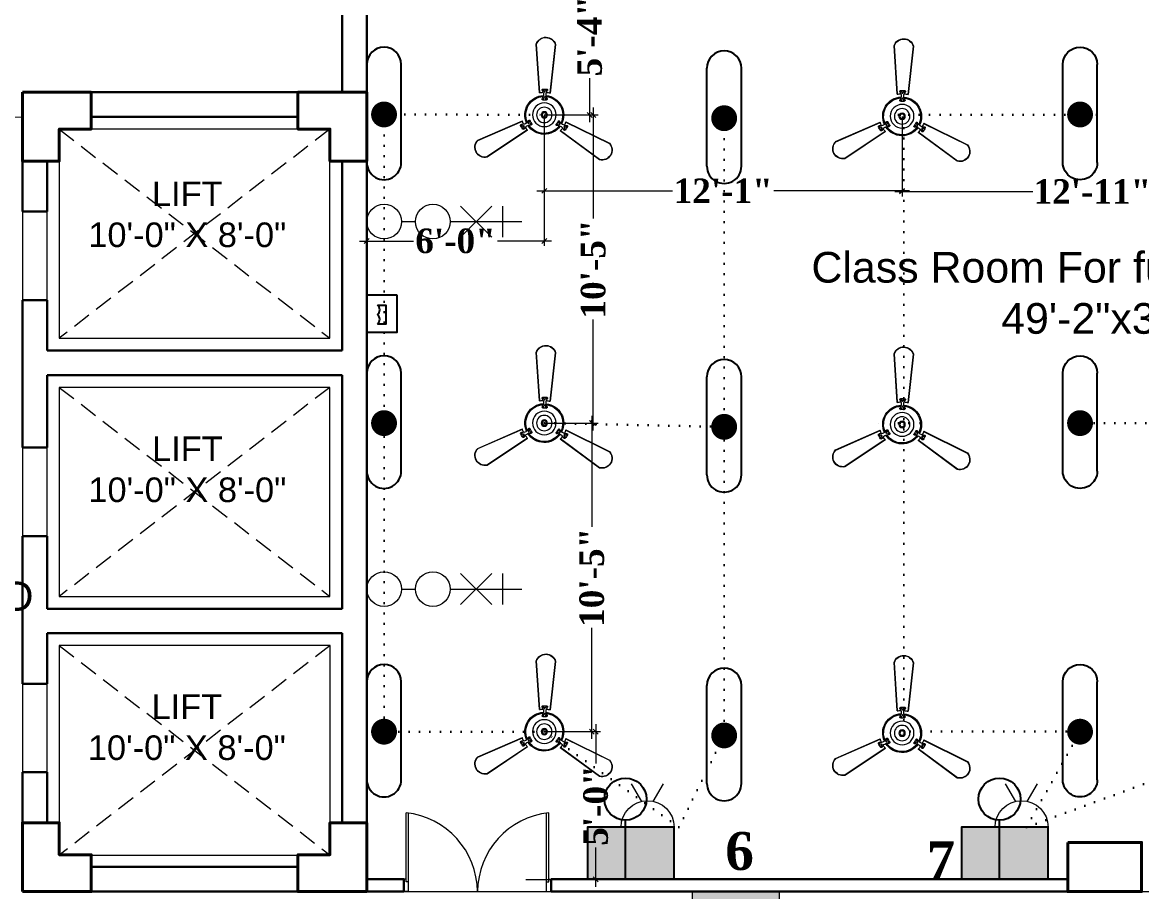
# Model space of a CAD drawing. Header units: inches. Extents: x -12 to 20935469, y -1604 to 24729220.
# Drawn here: x 20825139.4 to 20825594.4, y 24650111.5 to 24650465 of the extents above; entities that cross this region are included whole.
import ezdxf
from ezdxf import colors
from ezdxf.entities.mleader import LeaderData, LeaderLine
from ezdxf.math import Vec2, Vec3

# ---------------------------------------------------------------- set-up
doc = ezdxf.new("R2010")
doc.units = ezdxf.units.IN
doc.header["$LTSCALE"] = 0.03
doc.header["$MEASUREMENT"] = 0
doc.header["$PDMODE"] = 32
doc.header["$PDSIZE"] = 15
doc.linetypes.add('DASHED2', pattern=[0.375, 0.25, -0.125])
doc.linetypes.add('DOT', pattern=[0.25, 0, -0.25])
for name, color, linetype, lineweight in [('0-elect.fixture-3 fan', 200, 'Continuous', 20), ('2', 7, 'Continuous', 9), ('column', 1, 'Continuous', 40), ('Dimiention', 75, 'Continuous', 18), ('Door', 7, 'Continuous', 18), ('Dot', 253, 'Continuous', 0), ('E-CF', 4, 'Continuous', 30), ('Gas', 21, 'Continuous', 5), ('Hatch', 253, 'Continuous', 15), ('line', 7, 'Continuous', 9), ('Main Wall', 7, 'Continuous', 30)]:
    doc.layers.add(name, color=color, linetype=linetype, lineweight=lineweight)
for name, color, linetype in [('BL TEXT', 7, 'Continuous'), ('DIM TEXT 2025', 7, 'Continuous'), ('ELECTRICAL FITTINGS', 130, 'Continuous'), ('FUR', 251, 'Continuous'), ('H', 154, 'Continuous'), ('heat detactor', 8, 'Continuous'), ('SB TEXT', 215, 'DOT'), ('TEXT', 7, 'Continuous'), ('w', 188, 'DOT')]:
    doc.layers.add(name, color=color, linetype=linetype)
doc.styles.add('2', font='swisscl.ttf')
doc.styles.add('RomanS', font='arial.ttf', dxfattribs={"height": 12})
doc.styles.get("Standard").update_dxf_attribs({"font": 'timesbd.ttf'})
doc.dimstyles.new('Standard 8', dxfattribs={"dimtxt": 7, "dimasz": 2, "dimexe": 2, "dimexo": 2, "dimgap": 2, "dimtad": 0, "dimdec": 0, "dimzin": 3, "dimdsep": 46, "dimlunit": 4, "dimtxsty": 'Standard', "dimblk": 'OBLIQUE', "dimcen": 3, "dimdle": 3, "dimclrd": 256, "dimclre": 256, "dimclrt": 256, "dimadec": 0, "dimazin": 0, "dimtfac": 1, "dimtdec": 0, "dimtix": 1, "dimtofl": 0, "dimtmove": 0, "dimatfit": 0, "dimldrblk": 'OBLIQUE', "dimfxl": 1, "dimtolj": 1, "dimtzin": 0, "dimlwd": -1, "dimlwe": -1, "dimarcsym": 0})

# ---------------------------------------------------------------- blocks, each defined once
blk = doc.blocks.new('A$C36295410')
at = {"layer": 'Door'}
for p, q in [((1, 4), (1, 32)), ((2, 0), (2, 31.98)), ((58, 0), (58, 31.98)), ((59, 4), (59, 32)), ((1, 5), (0, 5)), ((59, 5), (60, 5)), ((2, 4), (1, 4)), ((58, 4), (59, 4)), ((2, 0), (0, 0)), ((58, 0), (60, 0))]:
    blk.add_line(p, q, dxfattribs=at)
for centre, start, end in [((-2.53, -0.34), 0.5906, 83.7783), ((62.53, -0.34), 96.2217, 179.4094)]:
    blk.add_arc(centre, 32.53, start, end, dxfattribs=at)
blk = doc.blocks.new('_Oblique')
at = {"color": 0, "linetype": 'ByBlock', "lineweight": -2}
blk.add_line((-0.5, -0.5), (0.5, 0.5), dxfattribs=at)
blk = doc.blocks.new('*D157')
at = {"layer": 'Defpoints', "color": 0, "transparency": 16777216}
for p in [(20825497, 24650426.78), (20825651.71, 24650426.78), (20825497, 24650396.22)]:
    blk.add_point(p, dxfattribs=at)
at = {"layer": 'DIM TEXT 2025', "lineweight": 0, "transparency": 16777216}
for p, q in [((20825497, 24650426.78), (20825497, 24650394.22)), ((20825651.71, 24650426.78), (20825651.71, 24650394.22)), ((20825494, 24650396.22), (20825550.08, 24650396.22)), ((20825654.71, 24650396.22), (20825598.63, 24650396.22))]:
    blk.add_line(p, q, dxfattribs=at)
at = {"layer": 'DIM TEXT 2025', "lineweight": 0, "transparency": 16777216, "xscale": 2, "yscale": 2, "zscale": 2, "rotation": 180}
blk.add_blockref('_Oblique', (20825497, 24650396.22), dxfattribs=at)
at = {"layer": 'DIM TEXT 2025', "lineweight": 0, "transparency": 16777216, "xscale": 2, "yscale": 2, "zscale": 2}
blk.add_blockref('_Oblique', (20825651.71, 24650396.22), dxfattribs=at)
at = {"layer": 'DIM TEXT 2025', "lineweight": 0, "transparency": 16777216, "insert": (20825574.36, 24650396.22), "char_height": 10, "attachment_point": 5}
blk.add_mtext('\\A1;12\'-11"', dxfattribs=at)
blk = doc.blocks.new('*D158')
at = {"layer": 'Defpoints', "color": 0, "transparency": 16777216}
for p in [(20825351.53, 24650427.37), (20825497, 24650426.78), (20825351.53, 24650396.5)]:
    blk.add_point(p, dxfattribs=at)
at = {"layer": 'DIM TEXT 2025', "lineweight": 0, "transparency": 16777216}
for p, q in [((20825351.53, 24650427.37), (20825351.53, 24650394.5)), ((20825497, 24650426.78), (20825497, 24650394.5)), ((20825348.53, 24650396.5), (20825403.69, 24650396.5)), ((20825500, 24650396.5), (20825444.84, 24650396.5))]:
    blk.add_line(p, q, dxfattribs=at)
at = {"layer": 'DIM TEXT 2025', "lineweight": 0, "transparency": 16777216, "xscale": 2, "yscale": 2, "zscale": 2, "rotation": 180}
blk.add_blockref('_Oblique', (20825351.53, 24650396.5), dxfattribs=at)
at = {"layer": 'DIM TEXT 2025', "lineweight": 0, "transparency": 16777216, "xscale": 2, "yscale": 2, "zscale": 2}
blk.add_blockref('_Oblique', (20825497, 24650396.5), dxfattribs=at)
at = {"layer": 'DIM TEXT 2025', "lineweight": 0, "transparency": 16777216, "insert": (20825424.27, 24650396.5), "char_height": 10, "attachment_point": 5}
blk.add_mtext('\\A1;12\'-1"', dxfattribs=at)
blk = doc.blocks.new('*D159')
at = {"layer": 'Defpoints', "color": 0, "transparency": 16777216}
for p in [(20825279.37, 24650439.61), (20825351.53, 24650427.37), (20825279.37, 24650376.09)]:
    blk.add_point(p, dxfattribs=at)
at = {"layer": 'DIM TEXT 2025', "lineweight": 0, "transparency": 16777216}
for p, q in [((20825279.37, 24650439.61), (20825279.37, 24650374.09)), ((20825351.53, 24650427.37), (20825351.53, 24650374.09)), ((20825276.37, 24650376.09), (20825298.36, 24650376.09)), ((20825354.53, 24650376.09), (20825332.54, 24650376.09))]:
    blk.add_line(p, q, dxfattribs=at)
at = {"layer": 'DIM TEXT 2025', "lineweight": 0, "transparency": 16777216, "xscale": 2, "yscale": 2, "zscale": 2, "rotation": 180}
blk.add_blockref('_Oblique', (20825279.37, 24650376.09), dxfattribs=at)
at = {"layer": 'DIM TEXT 2025', "lineweight": 0, "transparency": 16777216, "xscale": 2, "yscale": 2, "zscale": 2}
blk.add_blockref('_Oblique', (20825351.53, 24650376.09), dxfattribs=at)
at = {"layer": 'DIM TEXT 2025', "lineweight": 0, "transparency": 16777216, "insert": (20825315.45, 24650376.09), "char_height": 10, "attachment_point": 5}
blk.add_mtext('\\A1;6\'-0"', dxfattribs=at)
blk = doc.blocks.new('*D206')
at = {"layer": 'Defpoints', "color": 0, "transparency": 16777216}
for p in [(20825351.53, 24650427.37), (20825351.53, 24650302.05), (20825371.45, 24650302.05)]:
    blk.add_point(p, dxfattribs=at)
at = {"layer": 'DIM TEXT 2025', "lineweight": 0, "transparency": 16777216}
for p, q in [((20825371.45, 24650430.37), (20825371.45, 24650385.28)), ((20825351.53, 24650427.37), (20825373.45, 24650427.37)), ((20825371.45, 24650299.05), (20825371.45, 24650344.13)), ((20825351.53, 24650302.05), (20825373.45, 24650302.05))]:
    blk.add_line(p, q, dxfattribs=at)
at = {"layer": 'DIM TEXT 2025', "lineweight": 0, "transparency": 16777216, "xscale": 2, "yscale": 2, "zscale": 2}
for p, rotation in [((20825371.45, 24650427.37), 90), ((20825371.45, 24650302.05), 270)]:
    blk.add_blockref('_Oblique', p, dxfattribs=dict(at, rotation=rotation))
at = {"layer": 'DIM TEXT 2025', "lineweight": 0, "transparency": 16777216, "insert": (20825371.45, 24650364.71), "char_height": 10, "attachment_point": 5, "rotation": 90}
blk.add_mtext('\\A1;10\'-5"', dxfattribs=at)
blk = doc.blocks.new('*D207')
at = {"layer": 'Defpoints', "color": 0, "transparency": 16777216}
for p in [(20825351.53, 24650302.05), (20825351.51, 24650176.6), (20825370.87, 24650176.6)]:
    blk.add_point(p, dxfattribs=at)
at = {"layer": 'DIM TEXT 2025', "lineweight": 0, "transparency": 16777216}
for p, q in [((20825351.53, 24650302.05), (20825372.87, 24650302.05)), ((20825370.87, 24650305.05), (20825370.87, 24650259.9)), ((20825370.87, 24650173.6), (20825370.87, 24650218.75)), ((20825351.51, 24650176.6), (20825372.87, 24650176.6))]:
    blk.add_line(p, q, dxfattribs=at)
at = {"layer": 'DIM TEXT 2025', "lineweight": 0, "transparency": 16777216, "xscale": 2, "yscale": 2, "zscale": 2}
for p, rotation in [((20825370.87, 24650302.05), 90), ((20825370.87, 24650176.6), 270)]:
    blk.add_blockref('_Oblique', p, dxfattribs=dict(at, rotation=rotation))
at = {"layer": 'DIM TEXT 2025', "lineweight": 0, "transparency": 16777216, "insert": (20825370.87, 24650239.33), "char_height": 10, "attachment_point": 5, "rotation": 90}
blk.add_mtext('\\A1;10\'-5"', dxfattribs=at)
blk = doc.blocks.new('*D208')
at = {"layer": 'Defpoints', "color": 0, "transparency": 16777216}
for p in [(20825351.53, 24650176.57), (20825344.02, 24650116.49), (20825372.44, 24650116.49)]:
    blk.add_point(p, dxfattribs=at)
at = {"layer": 'DIM TEXT 2025', "lineweight": 0, "transparency": 16777216}
for p, q in [((20825372.44, 24650179.57), (20825372.44, 24650163.65)), ((20825351.53, 24650176.57), (20825374.44, 24650176.57)), ((20825372.44, 24650113.49), (20825372.44, 24650129.41)), ((20825344.02, 24650116.49), (20825374.44, 24650116.49))]:
    blk.add_line(p, q, dxfattribs=at)
at = {"layer": 'DIM TEXT 2025', "lineweight": 0, "transparency": 16777216, "xscale": 2, "yscale": 2, "zscale": 2}
for p, rotation in [((20825372.44, 24650176.57), 90), ((20825372.44, 24650116.49), 270)]:
    blk.add_blockref('_Oblique', p, dxfattribs=dict(at, rotation=rotation))
at = {"layer": 'DIM TEXT 2025', "lineweight": 0, "transparency": 16777216, "insert": (20825372.44, 24650146.53), "char_height": 10, "attachment_point": 5, "rotation": 90}
blk.add_mtext('\\A1;5\'-0"', dxfattribs=at)
blk = doc.blocks.new('*D209')
at = {"layer": 'Defpoints', "color": 0, "transparency": 16777216}
for p in [(20825344.02, 24650491.4), (20825370, 24650491.4), (20825351.53, 24650427.37)]:
    blk.add_point(p, dxfattribs=at)
at = {"layer": 'DIM TEXT 2025', "lineweight": 0, "transparency": 16777216}
for p, q in [((20825370, 24650494.4), (20825370, 24650476.5)), ((20825344.02, 24650491.4), (20825372, 24650491.4)), ((20825370, 24650424.37), (20825370, 24650442.27)), ((20825351.53, 24650427.37), (20825372, 24650427.37))]:
    blk.add_line(p, q, dxfattribs=at)
at = {"layer": 'DIM TEXT 2025', "lineweight": 0, "transparency": 16777216, "xscale": 2, "yscale": 2, "zscale": 2}
for p, rotation in [((20825370, 24650491.4), 90), ((20825370, 24650427.37), 270)]:
    blk.add_blockref('_Oblique', p, dxfattribs=dict(at, rotation=rotation))
at = {"layer": 'DIM TEXT 2025', "lineweight": 0, "transparency": 16777216, "insert": (20825370, 24650459.38), "char_height": 10, "attachment_point": 5, "rotation": 90}
blk.add_mtext('\\A1;5\'-4"', dxfattribs=at)
blk = doc.blocks.new('FDDF')
at = {"layer": 'line', "color": 6, "linetype": 'Continuous', "lineweight": 25, "ltscale": 50}
for p, q in [((7351582.6, 3307777.3), (7351582.6, 3307351.8)), ((7351732.3, 3307777.3), (7351732.3, 3307351.8))]:
    blk.add_line(p, q, dxfattribs=at)
at = {"layer": 'line', "color": 6, "linetype": 'Continuous', "lineweight": 40, "ltscale": 50, "const_width": 56.1}
blk.add_lwpolyline([(7351657.4, 3307596.9, 1), (7351657.4, 3307540.8, 1)], format="xyb", close=True, dxfattribs=at)
at = {"layer": 'line', "color": 6, "linetype": 'Continuous', "lineweight": 25, "ltscale": 50}
for centre, start, end in [((7351657.4, 3307777.3), 0, 180), ((7351657.4, 3307351.8), 180, 0)]:
    blk.add_arc(centre, 74.8, start, end, dxfattribs=at)
blk = doc.blocks.new('E-CF')
at = {"layer": '0-elect.fixture-3 fan', "color": 230, "linetype": 'ByBlock', "lineweight": 13, "ltscale": 5}
for p, q in [((-1.45, 6.53), (-2.38, 20.87)), ((-1.35, 6.55), (-2.29, 20.85)), ((3.24, 20.73), (1.65, 6.48)), ((3.34, 20.73), (1.74, 6.45)), ((-19.63, -7.46), (-6.46, -1.71)), ((-19.57, -7.54), (-6.43, -1.8)), ((6.34, -2.1), (19.2, -8.44)), ((6.37, -2.01), (19.25, -8.36)), ((-4.99, -4.44), (-16.92, -12.4)), ((-4.93, -4.51), (-16.88, -12.49)), ((16.28, -13.26), (4.71, -4.73)), ((16.32, -13.17), (4.78, -4.66))]:
    blk.add_line(p, q, dxfattribs=at)
at = {"layer": '0-elect.fixture-3 fan', "color": 232, "linetype": 'ByBlock', "lineweight": 13, "ltscale": 5}
for p, q in [((-0.33, 6.68), (-0.62, 7.28)), ((-0.29, 7.46), (-0.15, 7.2)), ((-0.02, 6.87), (0.23, 7.01)), ((0.48, 7.43), (0.62, 7.18)), ((0.63, 6.66), (0.96, 7.25)), ((-0.35, 5.43), (-0.66, 4.81)), ((-0.35, 4.97), (-0.22, 4.72)), ((0.04, 5.2), (0.29, 5.33)), ((0.42, 4.9), (0.56, 4.65)), ((0.6, 5.41), (0.87, 4.78)), ((-6.08, -2.77), (-6.75, -2.79)), ((-6.68, -3.29), (-6.53, -3.05)), ((-5.94, -3.44), (-6.18, -3.29)), ((-4.99, -2.18), (-4.57, -1.62)), ((-4.52, -2.55), (-4.76, -2.41)), ((-4.53, -3.01), (-3.84, -2.97)), ((-4.46, -2.08), (-4.31, -1.83)), ((-4.13, -2.78), (-3.98, -2.54)), ((4.38, -3.22), (3.69, -3.14)), ((4.03, -2.81), (3.74, -2.8)), ((4.47, -2.17), (4.18, -2.17)), ((4.47, -2.63), (4.47, -2.91)), ((4.87, -2.41), (4.49, -1.83)), ((5.94, -3.05), (6.61, -3.1)), ((-6.31, -3.97), (-6.16, -3.73)), ((-5.62, -3.61), (-6, -4.17)), ((5.44, -3.87), (5.79, -4.45)), ((6.19, -4.13), (5.9, -4.12)), ((5.95, -3.42), (5.94, -3.7)), ((6.6, -3.47), (6.31, -3.46))]:
    blk.add_line(p, q, dxfattribs=at)
at = {"layer": '0-elect.fixture-3 fan', "color": 5, "lineweight": 13}
blk.add_line((0, 0), (0, 0), dxfattribs=at)
at = {"layer": '0-elect.fixture-3 fan', "color": 230, "linetype": 'ByBlock', "lineweight": 13, "ltscale": 5, "extrusion": (0, 0, -1)}
for centre, major_axis, start_param, end_param in [((0.46, 19.91), (-2.12, 2.12), 5.823867, 8.359631), ((0.46, 19.91), (-2.05, 2.05), 5.830329, 8.353169), ((0, 0), (4.72, 4.72), -1.003222, -0.833722), ((0, 0), (4.72, 4.72), -0.690743, -0.521244), ((0, 0), (-4.05, 4.05), 5.068563, 7.021343), ((0, 0), (-3.85, 3.85), 5.085186, 7.003917), ((0, 0), (-4.05, 4.05), 0.879773, 2.832553), ((0, 0), (-3.85, 3.85), 0.896396, 2.815126), ((0, 0), (-4.72, 4.72), 5.068843, 5.238343), ((0, 0), (4.05, 4.05), 1.403372, 3.356151), ((0, 0), (-3.85, 3.85), 2.990791, 4.909522), ((0, 0), (-4.72, 4.72), 2.66197, 2.831469), ((0, 0), (4.72, 4.72), 3.185569, 3.355068), ((0, 0), (4.72, 4.72), 1.403652, 1.573151), ((-17.47, -9.55), (-2.12, 2.12), 3.729471, 6.265236), ((-17.47, -9.55), (-2.05, 2.05), 3.735934, 6.258773), ((17, -10.35), (-2.12, 2.12), 1.635076, 4.170841), ((17, -10.35), (2.05, 2.05), 0.070743, 2.593582)]:
    blk.add_ellipse(centre, major_axis=major_axis, ratio=1, start_param=start_param, end_param=end_param, dxfattribs=at)
at = {"layer": '0-elect.fixture-3 fan', "color": 232, "linetype": 'ByBlock', "lineweight": 13, "ltscale": 5, "extrusion": (0, 0, -1)}
for centre, major_axis, start_param, end_param in [((-0.41, 7.39), (-0.169, 0.169), 5.038692, 7.013305), ((0, 0), (5.4, 5.4), -0.840677, -0.683789), ((-0.22, 7.33), (0.101, 0.101), 3.926991, 10.210176), ((-2.18, 6.1), (-1.37, 1.37), 2.052913, 2.705807), ((0.11, 6.94), (0.101, 0.101), 3.926991, 10.210176), ((0.55, 7.31), (0.101, 0.101), 3.926991, 10.210176), ((2.58, 5.99), (1.46, 1.46), 3.643048, 4.257264), ((0.75, 7.36), (-0.169, 0.169), 0.887007, 2.86162), ((-0.44, 4.71), (0.169, 0.169), 2.26283, 4.381754), ((-0.28, 4.84), (0.101, 0.101), 3.926991, 10.210176), ((0, 0), (3.17, 3.17), -0.878763, -0.645703), ((0.17, 5.27), (0.101, 0.101), 3.926991, 10.210176), ((0.49, 4.78), (0.101, 0.101), 3.926991, 10.210176), ((0.66, 4.68), (0.169, 0.169), 0.376965, 2.49589), ((-6.75, -3.02), (0.169, 0.169), 3.505001, 5.479614), ((0, 0), (-5.4, 5.4), 4.91891, 5.075797), ((-6.6, -3.17), (0.101, 0.101), 3.926991, 10.210176), ((-6.06, -3.36), (0.101, 0.101), 3.926991, 10.210176), ((-6.47, -0.75), (1.46, 1.46), 1.548653, 2.162869), ((-4.19, -4.93), (-1.37, 1.37), 6.241703, 6.894597), ((-4.64, -2.48), (-0.101, 0.101), 5.497787, 11.780972), ((-4.38, -1.76), (-0.169, 0.169), 6.136552, 8.255476), ((-4.38, -1.96), (-0.101, 0.101), 5.497787, 11.780972), ((-4.05, -2.66), (0.101, 0.101), 3.926991, 10.210176), ((0, 0), (-3.17, 3.17), 4.880824, 5.113884), ((-3.86, -2.73), (0.169, 0.169), 0.168435, 2.287359), ((3.72, -2.9), (0.169, 0.169), 2.471361, 4.590285), ((0, 0), (-3.17, 3.17), 2.786429, 3.019489), ((3.89, -2.81), (0.101, 0.101), 3.926991, 10.210176), ((4.29, -1.97), (-0.169, 0.169), 5.928021, 8.046946), ((4.33, -2.17), (0.101, 0.101), 3.926991, 10.210176), ((4.47, -2.77), (0.101, 0.101), 3.926991, 10.210176), ((3.89, -5.22), (-1.46, 1.46), 1.025054, 1.63927), ((6.36, -1.16), (1.37, 1.37), 2.576511, 3.229406), ((6.6, -3.33), (-0.169, 0.169), 0.849902, 2.824515), ((-6.19, -4.04), (0.169, 0.169), 1.373501, 3.348114), ((-6.24, -3.85), (0.101, 0.101), 3.926991, 10.210176), ((6, -4.32), (-0.169, 0.169), 2.981402, 4.956015), ((5.95, -3.56), (-0.101, 0.101), 5.497787, 11.780972), ((6.05, -4.13), (0.101, 0.101), 3.926991, 10.210176), ((0, 0), (-5.4, 5.4), 2.824515, 2.981402), ((6.45, -3.47), (-0.101, 0.101), 5.497787, 11.780972)]:
    blk.add_ellipse(centre, major_axis=major_axis, ratio=1, start_param=start_param, end_param=end_param, dxfattribs=at)
at = {"layer": '0-elect.fixture-3 fan', "linetype": 'ByBlock', "lineweight": 13, "ltscale": 5, "extrusion": (0, 0, -1)}
blk.add_ellipse((0.01, 0.03), major_axis=(-2.47, 2.47), ratio=1, start_param=5.497787, end_param=11.780972, dxfattribs=at)
at = {"layer": '0-elect.fixture-3 fan', "color": 200, "linetype": 'ByBlock', "lineweight": 13, "ltscale": 5, "extrusion": (0, 0, -1)}
blk.add_ellipse((0, 0), major_axis=(-1.61, 1.61), ratio=1, start_param=5.497787, end_param=11.780972, dxfattribs=at)
at = {"layer": '0-elect.fixture-3 fan', "color": 190, "linetype": 'ByBlock', "lineweight": 13, "ltscale": 5, "extrusion": (0, 0, -1)}
for major_axis, start_param, end_param in [((0.666, 0.666), 3.926991, 10.210176), ((-0.461, 0.461), 5.497787, 11.780972)]:
    blk.add_ellipse((0, 0), major_axis=major_axis, ratio=1, start_param=start_param, end_param=end_param, dxfattribs=at)
blk = doc.blocks.new('bulb')
at = {"layer": 'line', "color": 4, "lineweight": 25, "ltscale": 50}
for p, q in [((20823168.7, 24658803.9), (20823168.7, 24658777.61)), ((20823168.7, 24658790.76), (20823209.88, 24658790.76))]:
    blk.add_line(p, q, dxfattribs=at)
blk.add_circle((20823224.56, 24658790.76), 14.68, dxfattribs=at)
blk = doc.blocks.new('fgftrfteter')
at = {"layer": 'Dimiention', "color": 4, "ltscale": 50}
for p, q in [((4580894.6, 2288122.5), (4580807.5, 2288269.4)), ((4580988.8, 2288122.5), (4581075.8, 2288269.4)), ((4580719.7, 2287905.6), (4581163.6, 2287905.6))]:
    blk.add_line(p, q, dxfattribs=at)
blk.add_arc((4580941.7, 2287905.6), 221.9, 0, 180, dxfattribs=at)
blk = doc.blocks.new('2PIN')
at = {"layer": 'H', "true_color": 0x000000, "transparency": 33554567}
h = blk.add_hatch(color=18, dxfattribs=at)
h.dxf.hatch_style = 1
h.paths.add_polyline_path([(20823026.99, 24658981.16), (20822972.29, 24658981.16), (20822972.29, 24658948.3), (20823026.99, 24658948.3)])
blk.add_lwpolyline([(20822972.29, 24658981.16), (20823026.99, 24658981.16), (20823026.99, 24658948.3), (20822972.29, 24658948.3)], close=True)
at = {"layer": '2', "color": 6, "lineweight": 25, "transparency": 33554648, "xscale": 0.07559514081214198, "yscale": 0.07559514081214198, "zscale": 0.07559514081214198}
blk.add_blockref('fgftrfteter', (20476692.14, 24486026.62), dxfattribs=at)
blk = doc.blocks.new('ethernet port')
at = {"layer": 'ELECTRICAL FITTINGS'}
blk.add_lwpolyline([(-5056.1, -4355.3), (-4966.7, -4355.3), (-4966.7, -4426.7), (-5056.1, -4426.7)], close=True, dxfattribs=at)
blk.add_lwpolyline([(-5032, -4401.1), (-5032, -4381.4), (-4986.9, -4381.4), (-4986.9, -4401.1)], dxfattribs=at)
for centre in [(-5020.7, -4410.9), (-4998.2, -4410.9)]:
    blk.add_arc(centre, 15, 41.1385, 138.8615, dxfattribs=at)
blk = doc.blocks.new('JUJUJUKIII')
at = {"layer": 'H', "ltscale": 50, "true_color": 0x999999, "transparency": 33554556}
h = blk.add_hatch(color=253, dxfattribs=at)
h.dxf.hatch_style = 1
h.paths.add_polyline_path([(7363219.9, 3291034.2), (7363425.7, 3291034.2), (7363425.7, 3291376.7), (7363219.9, 3291376.7)])
at = {"layer": 'Dimiention', "color": 4, "ltscale": 50}
blk.add_lwpolyline([(7363219.9, 3291034.2), (7363425.7, 3291034.2), (7363425.7, 3291376.7), (7363219.9, 3291376.7)], close=True, dxfattribs=at)
blk = doc.blocks.new('gy')
at = {"layer": 'Dimiention', "color": 18, "ltscale": 50, "true_color": 0x000000}
for p, q in [((3543686.26, 5183217.13), (3543686.26, 5183211.14)), ((3543688.4, 5183217.13), (3543694.39, 5183211.14)), ((3543694.39, 5183217.13), (3543688.4, 5183211.14)), ((3543696.38, 5183214.14), (3543682.58, 5183214.14)), ((3543705.77, 5183214.14), (3543703.06, 5183214.14))]:
    blk.add_line(p, q, dxfattribs=at)
for centre in [(3543699.72, 5183214.14), (3543709.11, 5183214.14)]:
    blk.add_circle(centre, 3.34, dxfattribs=at)
blk = doc.blocks.new('heat detaCTOR')
for p, q in [((20826806.99, 24664335.71), (20826806.99, 24664325.41)), ((20826808.1, 24664325.48), (20826808.1, 24664335.73)), ((20826804.72, 24664323.99), (20826796.69, 24664330.35)), ((20826805.53, 24664324.77), (20826797.4, 24664331.19)), ((20826809.56, 24664325.06), (20826816.75, 24664332.51)), ((20826810.46, 24664324.4), (20826817.58, 24664331.78)), ((20826803.91, 24664321.62), (20826793.66, 24664321.62)), ((20826804.07, 24664322.73), (20826793.7, 24664322.73)), ((20826819.48, 24664313.72), (20826811.36, 24664320.16)), ((20826821.85, 24664322.73), (20826811.48, 24664322.73)), ((20826821.9, 24664321.62), (20826811.65, 24664321.62)), ((20826804.41, 24664319.72), (20826797.2, 24664312.27)), ((20826805.09, 24664318.84), (20826797.97, 24664311.46)), ((20826806.99, 24664317.83), (20826806.99, 24664307.52)), ((20826808.1, 24664307.5), (20826808.1, 24664317.77)), ((20826818.83, 24664312.83), (20826810.79, 24664319.19))]:
    blk.add_line(p, q)
at = {"layer": 'heat detactor'}
for radius in [16.02, 0.961]:
    blk.add_circle((20826807.78, 24664321.62), radius, dxfattribs=at)
at = {"layer": 'heat detactor', "ltscale": 50}
for radius, start, end in [(14.12, 93.1805, 137.2895), (14.12, 50.5228, 88.685), (14.12, 141.7875, 175.4795), (9.26, 95.4082, 134.2403), (9.26, 53.6686, 87.7533), (14.12, 4.5205, 46.0244), (9.26, 141.9072, 172.3309), (6.08, 142.0004, 169.5114), (6.08, 97.3867, 131.5175), (3.87, 101.6639, 125.5893), (6.08, 56.4828, 86.9346), (3.87, 62.6166, 85.1763), (6.08, 10.4886, 45.9945), (9.26, 7.6691, 45.9996), (14.12, 179.9779, 221.5042), (9.26, 180, 218.3584), (6.08, 180, 215.5442), (3.87, 180, 209.4431), (3.87, 142.2004, 163.3657), (1.65, 78.6551, 101.3184), (1.65, 42.0404, 45.9436), (3.87, 16.6343, 45.9836), (3.87, 337.7128, 0), (6.08, 331.7846, 0), (9.26, 329.0619, 0), (14.12, 326.0126, 0.0221), (6.08, 226.0325, 262.6133), (3.87, 226.0434, 258.3361), (3.87, 274.8237, 321.1017), (6.08, 273.0654, 321.3017), (9.26, 272.2467, 321.395), (14.12, 226.0026, 266.8195), (9.26, 226.0274, 264.5918), (14.12, 271.315, 321.5146)]:
    blk.add_arc((20826807.78, 24664321.62), radius, start, end, dxfattribs=at)
at = {"layer": 'heat detactor'}
for start, end in [(94.5899, 135.3638), (52.5077, 88.0926), (6.5061, 46.0017), (141.8685, 173.4939), (180, 219.5193), (327.9383, 0), (226.0253, 265.4101), (271.9074, 321.4336)]:
    blk.add_arc((20826807.78, 24664321.62), 10.91, start, end, dxfattribs=at)
at = {"insert": (20826827.55, 24664322.73), "char_height": 12, "attachment_point": 1, "style": 'RomanS'}
blk.add_mtext_dynamic_manual_height_columns('HD', width=23.193, gutter_width=60, heights=[0], dxfattribs=at)

msp = doc.modelspace()

# ---------------------------------------------------------------- linework, layer by layer
at = {"layer": 'column', "lineweight": 40, "ltscale": 20}
for points in [[(20825139.37, 24650436.58), (20825167.37, 24650436.58), (20825167.37, 24650421.58), (20825154.37, 24650421.58), (20825154.37, 24650408.58), (20825139.37, 24650408.58), (20825139.37, 24650436.58)], [(20825279.37, 24650436.58), (20825251.37, 24650436.58), (20825251.37, 24650421.58), (20825264.37, 24650421.58), (20825264.37, 24650408.58), (20825279.37, 24650408.58), (20825279.37, 24650436.58)], [(20825139.37, 24650111.54), (20825167.37, 24650111.54), (20825167.37, 24650126.54), (20825154.37, 24650126.54), (20825154.37, 24650139.54), (20825139.37, 24650139.54), (20825139.37, 24650111.54)], [(20825279.37, 24650111.54), (20825251.37, 24650111.54), (20825251.37, 24650126.54), (20825264.37, 24650126.54), (20825264.37, 24650139.54), (20825279.37, 24650139.54), (20825279.37, 24650111.54)]]:
    msp.add_lwpolyline(points, dxfattribs=at)
msp.add_lwpolyline([(20825564.37, 24650131.53), (20825564.37, 24650111.53), (20825594.37, 24650111.54), (20825594.37, 24650131.54)], close=True, dxfattribs=at)
at = {"layer": 'Dot', "linetype": 'DASHED2', "lineweight": 0, "ltscale": 1000}
for points in [[(20825154.31, 24650421.57), (20825264.37, 24650336.57), (20825264.37, 24650421.57), (20825154.31, 24650336.57)], [(20825154.31, 24650316.57), (20825264.37, 24650231.57), (20825264.37, 24650316.57), (20825154.31, 24650231.57)], [(20825154.37, 24650211.57), (20825264.43, 24650126.4), (20825264.43, 24650211.57), (20825154.37, 24650126.4)]]:
    msp.add_lwpolyline(points, dxfattribs=at)
at = {"layer": 'Gas', "color": 0, "lineweight": 5}
for points in [[(20825154.31, 24650336.57), (20825264.37, 24650336.57), (20825264.37, 24650421.57), (20825154.31, 24650421.57)], [(20825154.31, 24650231.57), (20825264.37, 24650231.57), (20825264.37, 24650316.57), (20825154.31, 24650316.57)], [(20825154.37, 24650126.4), (20825264.43, 24650126.4), (20825264.43, 24650211.57), (20825154.37, 24650211.57)]]:
    msp.add_lwpolyline(points, close=True, dxfattribs=at)
at = {"layer": 'Gas', "color": 0, "lineweight": 35}
msp.add_lwpolyline([(20825139.37, 24650111.55), (20825139.37, 24650111.55)], dxfattribs=at)
at = {"layer": 'Hatch', "lineweight": 0}
msp.add_lwpolyline([(20824137.87, 24650111.69), (20824959.82, 24650111.7), (20824959.82, 24650426.58), (20825139.37, 24650426.41), (20825139.37, 24650111.55), (20825973.37, 24650111.51), (20825973.37, 24649991.53), (20825869.37, 24649991.53), (20825594.37, 24649991.53), (20825279.37, 24649991.39), (20825279.37, 24649850.39), (20824959.82, 24649850.39), (20824959.82, 24649991.53), (20824137.87, 24649991.35)], close=True, dxfattribs=at)
at = {"layer": 'Main Wall', "lineweight": 30}
for p, q in [((20825279.37, 24650139.57), (20825279.37, 24650501.41)), ((20825167.37, 24650436.57), (20825269.37, 24650436.57)), ((20825167.37, 24650426.57), (20825251.37, 24650426.57)), ((20825139.37, 24650388.08), (20825149.37, 24650388.08)), ((20825139.37, 24650352.08), (20825149.37, 24650352.08)), ((20825149.37, 24650331.57), (20825269.37, 24650331.57)), ((20825149.37, 24650321.57), (20825269.37, 24650321.57)), ((20825139.37, 24650292.08), (20825149.37, 24650292.08)), ((20825149.37, 24650256.08), (20825139.37, 24650256.08)), ((20825149.37, 24650226.57), (20825269.37, 24650226.57)), ((20825149.37, 24650216.57), (20825269.37, 24650216.57)), ((20825149.37, 24650196.06), (20825139.37, 24650196.06)), ((20825149.37, 24650160.06), (20825139.37, 24650160.06)), ((20825279.37, 24650116.57), (20825279.37, 24650116.57)), ((20825294.37, 24650116.57), (20825279.37, 24650116.57)), ((20825294.37, 24650111.57), (20825294.37, 24650116.57)), ((20825564.37, 24650116.54), (20825354.37, 24650116.54)), ((20825354.37, 24650111.54), (20825354.37, 24650116.54)), ((20825139.37, 24650111.54), (20825251.37, 24650111.57)), ((20825167.37, 24650111.57), (20825251.37, 24650111.57)), ((20825294.37, 24650111.57), (20825279.37, 24650111.57)), ((20825564.37, 24650111.53), (20825354.37, 24650111.54))]:
    msp.add_line(p, q, dxfattribs=at)
for points in [[(20825269.37, 24650436.58), (20825269.37, 24650501.41), (20825279.37, 24650501.41)], [(20825139.37, 24650408.58), (20825139.37, 24650388.08)], [(20825149.37, 24650408.58), (20825149.37, 24650388.08)], [(20825269.37, 24650331.57), (20825269.37, 24650408.58)], [(20825139.37, 24650352.08), (20825139.37, 24650292.08)], [(20825149.37, 24650352.08), (20825149.37, 24650331.58)], [(20825149.37, 24650321.58), (20825149.37, 24650292.08)], [(20825269.37, 24650226.57), (20825269.37, 24650321.57)], [(20825139.37, 24650256.08), (20825139.37, 24650196.06)], [(20825149.37, 24650256.08), (20825149.37, 24650226.58)], [(20825149.37, 24650216.58), (20825149.37, 24650196.06)], [(20825269.37, 24650139.54), (20825269.37, 24650216.57)], [(20825139.37, 24650160.06), (20825139.37, 24650139.54), (20825139.37, 24650139.54)], [(20825149.37, 24650160.06), (20825149.37, 24650139.54)], [(20825167.37, 24650121.57), (20825251.37, 24650121.57)]]:
    msp.add_lwpolyline(points, dxfattribs=at)
at = {"layer": 'Main Wall', "lineweight": 13}
for points in [[(20825139.37, 24650352.08), (20825149.37, 24650352.08), (20825149.37, 24650388.08), (20825139.37, 24650388.08)], [(20825139.37, 24650256.08), (20825149.37, 24650256.08), (20825149.37, 24650292.08), (20825139.37, 24650292.08)], [(20825139.37, 24650160.06), (20825149.37, 24650160.06), (20825149.37, 24650196.06), (20825139.37, 24650196.06)]]:
    msp.add_lwpolyline(points, close=True, dxfattribs=at)
at = {"layer": 'w', "linetype": 'DOT', "lineweight": 30, "ltscale": 550, "transparency": 33554661}
for p, q in [((20825286.38, 24650427.54), (20825351.52, 24650427.4)), ((20825286.38, 24650427.43), (20825286.38, 24650176.63)), ((20825424.66, 24650426), (20825424.66, 24650175.03)), ((20825495.52, 24650427.37), (20825576.36, 24650427.37)), ((20825497.64, 24650426.23), (20825497.64, 24650175.44)), ((20825351.53, 24650302.05), (20825424.66, 24650300.51)), ((20825487.36, 24650302.08), (20825487.84, 24650302.08)), ((20825495.54, 24650302.08), (20825504.87, 24650302.08)), ((20825562.34, 24650302.08), (20825653.18, 24650302.08)), ((20825351.53, 24650176.57), (20825286.38, 24650176.55)), ((20825406.24, 24650137.67), (20825351.53, 24650176.56)), ((20825406.24, 24650137.67), (20825424.66, 24650175.03)), ((20825576.36, 24650176.57), (20825495.52, 24650176.57)), ((20825547.51, 24650137.67), (20825569.35, 24650176.56)), ((20825547.51, 24650137.67), (20825652.56, 24650176.3))]:
    msp.add_line(p, q, dxfattribs=at)

# ---------------------------------------------------------------- block references
for name, p, xscale, yscale, zscale, rotation in [('bulb', (35220569.16, 12494072.04), 0.5837749611745884, 0.5837749611745884, 0.5837749611745884, 90.00000004090228), ('bulb', (35220721.22, 12494072.04), 0.5837749611745884, 0.5837749611745884, 0.5837749611745884, 90.00000004090228), ('2PIN', (34213925.63, 8795182.5), -0.6429687876420657, 0.6429687876420657, 0.6429687876420657, 2.205941029842506e-07), ('2PIN', (34214077.68, 8795182.5), -0.6429687876420657, 0.6429687876420657, 0.6429687876420657, 2.205941029842506e-07)]:
    msp.add_blockref(name, p, dxfattribs=dict(xscale=xscale, yscale=yscale, zscale=zscale, rotation=rotation))
at = {"layer": 'BL TEXT', "xscale": 0.1718153874953252, "yscale": 0.1718153874953252, "zscale": 0.1718153874953252, "rotation": 269.999864243838}
msp.add_blockref('ethernet port', (20826039.94, 24649485.48), dxfattribs=at)
at = {"layer": 'Dimiention', "xscale": 2.112111447955701, "yscale": 2.112111447955701, "zscale": 2.112111447955701, "rotation": 180}
for p in [(28309995, 35597909.89), (28309995, 35597760.48)]:
    msp.add_blockref('gy', p, dxfattribs=at)
at = {"layer": 'E-CF', "xscale": 1.378879578969062, "yscale": 1.378879578969062, "zscale": 1.378879578969062, "rotation": 0.0001360592681479923}
for p in [(20825351.53, 24650427.37), (20825497, 24650426.78), (20825351.53, 24650302.05), (20825497, 24650301.47), (20825351.53, 24650176.57), (20825497, 24650175.99)]:
    msp.add_blockref('E-CF', p, dxfattribs=at)
at = {"layer": 'FUR'}
msp.add_blockref('A$C36295410', (20825294.37, 24650111.57), dxfattribs=at)
at = {"layer": 'heat detactor'}
msp.add_blockref('heat detaCTOR', (-1707.88, -14085.06), dxfattribs=at)
at = {"layer": 'line', "color": 5}
for name, p, xscale, yscale, zscale, rotation in [('FDDF', (21514111.44, 24960337.36), 0.09369666655797601, 0.09369666655797601, 0.09369666655797601, 180.000136069644), ('FDDF', (21514249.72, 24960335.84), 0.09369666655797601, 0.09369666655797601, 0.09369666655797601, 180.000136069644), ('FDDF', (20136743.55, 24960335.72), -0.09369666655797602, 0.09369666655797602, 0.09369666655797602, 179.9999999896241), ('FDDF', (21514111.44, 24960211.85), 0.09369666655797601, 0.09369666655797601, 0.09369666655797601, 180.000136069644), ('FDDF', (20136743.55, 24960210.21), -0.09369666655797602, 0.09369666655797602, 0.09369666655797602, 179.9999999896241), ('FDDF', (21514249.72, 24960210.33), 0.09369666655797601, 0.09369666655797601, 0.09369666655797601, 180.000136069644), ('FDDF', (21514111.44, 24960086.37), 0.09369666655797601, 0.09369666655797601, 0.09369666655797601, 180.000136069644), ('FDDF', (21514249.72, 24960084.85), 0.09369666655797601, 0.09369666655797601, 0.09369666655797601, 180.000136069644), ('FDDF', (20136743.55, 24960084.73), -0.09369666655797602, 0.09369666655797602, 0.09369666655797602, 179.9999999896241), ('JUJUJUKIII', (21163380.45, 25406189.5), -0.1026830631760966, 0.1026830631760966, 0.1026830631760966, 89.99999910425181)]:
    msp.add_blockref(name, p, dxfattribs=dict(at, xscale=xscale, yscale=yscale, zscale=zscale, rotation=rotation))

# ---------------------------------------------------------------- texts
at = {"layer": 'SB TEXT', "char_height": 15.435, "width": 227.4581, "attachment_point": 8, "rotation": 0}
for s, insert in [('\\A1;6', (20825430.93, 24650120.11)), ('\\A1;7', (20825512.77, 24650116.54))]:
    msp.add_mtext(s, dxfattribs=dict(at, insert=insert))
at = {"layer": 'TEXT', "color": 30, "lineweight": 5, "ltscale": 20, "attachment_point": 2, "style": '2'}
for s, width, gutter_width, insert, char_height in [('\\pxsm1;{\\fArial|b0|i0|c0|p34;\\C0;LIFT\\P10\'-0" X 8\'-0" }', 235.5919, 0.75, (20825206.4, 24650400.29), 10), ('\\pxsm1;{\\fArial|b0|i0|c0|p34;\\C0;Class Room For future Provision\\P49\'-2"x31\'-3"}', 289.4828, 0.5, (20825586.04, 24650371.65), 12.4758), ('\\pxsm1;{\\fArial|b0|i0|c0|p34;\\C0;LIFT\\P10\'-0" X 8\'-0" }', 235.5919, 0.75, (20825206.43, 24650296.6), 10), ('\\pxsm1;{\\fArial|b0|i0|c0|p34;\\C0;LIFT\\P10\'-0" X 8\'-0" }', 235.5919, 0.75, (20825206.22, 24650191.72), 10)]:
    msp.add_mtext_dynamic_manual_height_columns(s, width=width, gutter_width=gutter_width, heights=[0], dxfattribs=dict(at, insert=insert, char_height=char_height))

# ---------------------------------------------------------------- dimensions: what is measured, and where the dimension line sits
at = {"layer": 'DIM TEXT 2025', "lineweight": 0}
for base, p1, p2, angle, picture, middle in [((20825370, 24650491.4), (20825351.53, 24650427.37), (20825344.02, 24650491.4), 90, '*D209', (20825370, 24650459.38)), ((20825371.45, 24650302.05), (20825351.53, 24650427.37), (20825351.53, 24650302.05), 90, '*D206', (20825371.45, 24650364.71)), ((20825351.53, 24650396.5), (20825497, 24650426.78), (20825351.53, 24650427.37), 180, '*D158', (20825424.27, 24650396.5)), ((20825497, 24650396.22), (20825651.71, 24650426.78), (20825497, 24650426.78), 180, '*D157', (20825574.36, 24650396.22)), ((20825370.87, 24650176.6), (20825351.53, 24650302.05), (20825351.51, 24650176.6), 90, '*D207', (20825370.87, 24650239.33)), ((20825372.44, 24650116.49), (20825351.53, 24650176.57), (20825344.02, 24650116.49), 90, '*D208', (20825372.44, 24650146.53))]:
    dim = msp.add_linear_dim(base=base, p1=p1, p2=p2, angle=angle, dimstyle='Standard 8', override={"dimtxt": 10, "dimexo": 0, "dimlwd": 0, "dimlwe": 0}, dxfattribs=at)
    dim.commit()
    dim.dimension.update_dxf_attribs({"geometry": picture, "text_midpoint": middle})
dim = msp.add_linear_dim(base=(20825279.37, 24650376.09), p1=(20825351.53, 24650427.37), p2=(20825279.37, 24650439.61), dimstyle='Standard 8', override={"dimtxt": 10, "dimexo": 0, "dimlwd": 0, "dimlwe": 0}, dxfattribs=at)
dim.commit()
dim.dimension.update_dxf_attribs({"geometry": '*D159', "text_midpoint": (20825315.45, 24650376.09)})

# ---------------------------------------------------------------- leaders
at = {"layer": 'TEXT', "lineweight": 5, "ltscale": 20}
ml = msp.add_multileader_mtext('Standard', dxfattribs=at)
ml.set_content('{\\fArial|b0|i0|c0|p34; Fire Duct}', color=256)
ml.set_leader_properties()
ml.build(insert=Vec2(0, 0))
ml.multileader.update_dxf_attribs({"text_right_attachment_type": 6, "dogleg_length": 0.36, "arrow_head_size": 10})
ctx = ml.context
ctx.base_point, ctx.char_height, ctx.arrow_head_size, ctx.landing_gap_size, ctx.plane_origin = Vec3(20824934.62, 24650075.98), 10, 10, 0.09, Vec3(20824912.13, 24650123.83)
ctx.right_attachment = 6
notes = []
notes.append((ctx, [(0, (1, 1, 0), (20824912.13, 24650075.98), (1, 0), 22.49, [(0, [(20824912.13, 24650123.83)], 0, [])])]))
ctx.mtext.insert, ctx.mtext.width, ctx.mtext.defined_height, ctx.mtext.flow_direction = Vec3(20824934.71, 24650081.06), 232.7041, 29.78, 5
for ctx, leaders in notes:
    for number, flags, end, landing, length, lines in leaders:
        leader = LeaderData()
        leader.index, (leader.has_last_leader_line, leader.has_dogleg_vector, leader.attachment_direction) = number, flags
        leader.last_leader_point, leader.dogleg_vector, leader.dogleg_length = Vec3(end), Vec3(landing), length
        for number, points, colour, breaks in lines:
            line = LeaderLine()
            line.index, line.vertices, line.color, line.breaks = number, Vec3.list(points), colors.encode_raw_color(colour), breaks
            leader.lines.append(line)
        ctx.leaders.append(leader)

doc.saveas('drawing.dxf')
